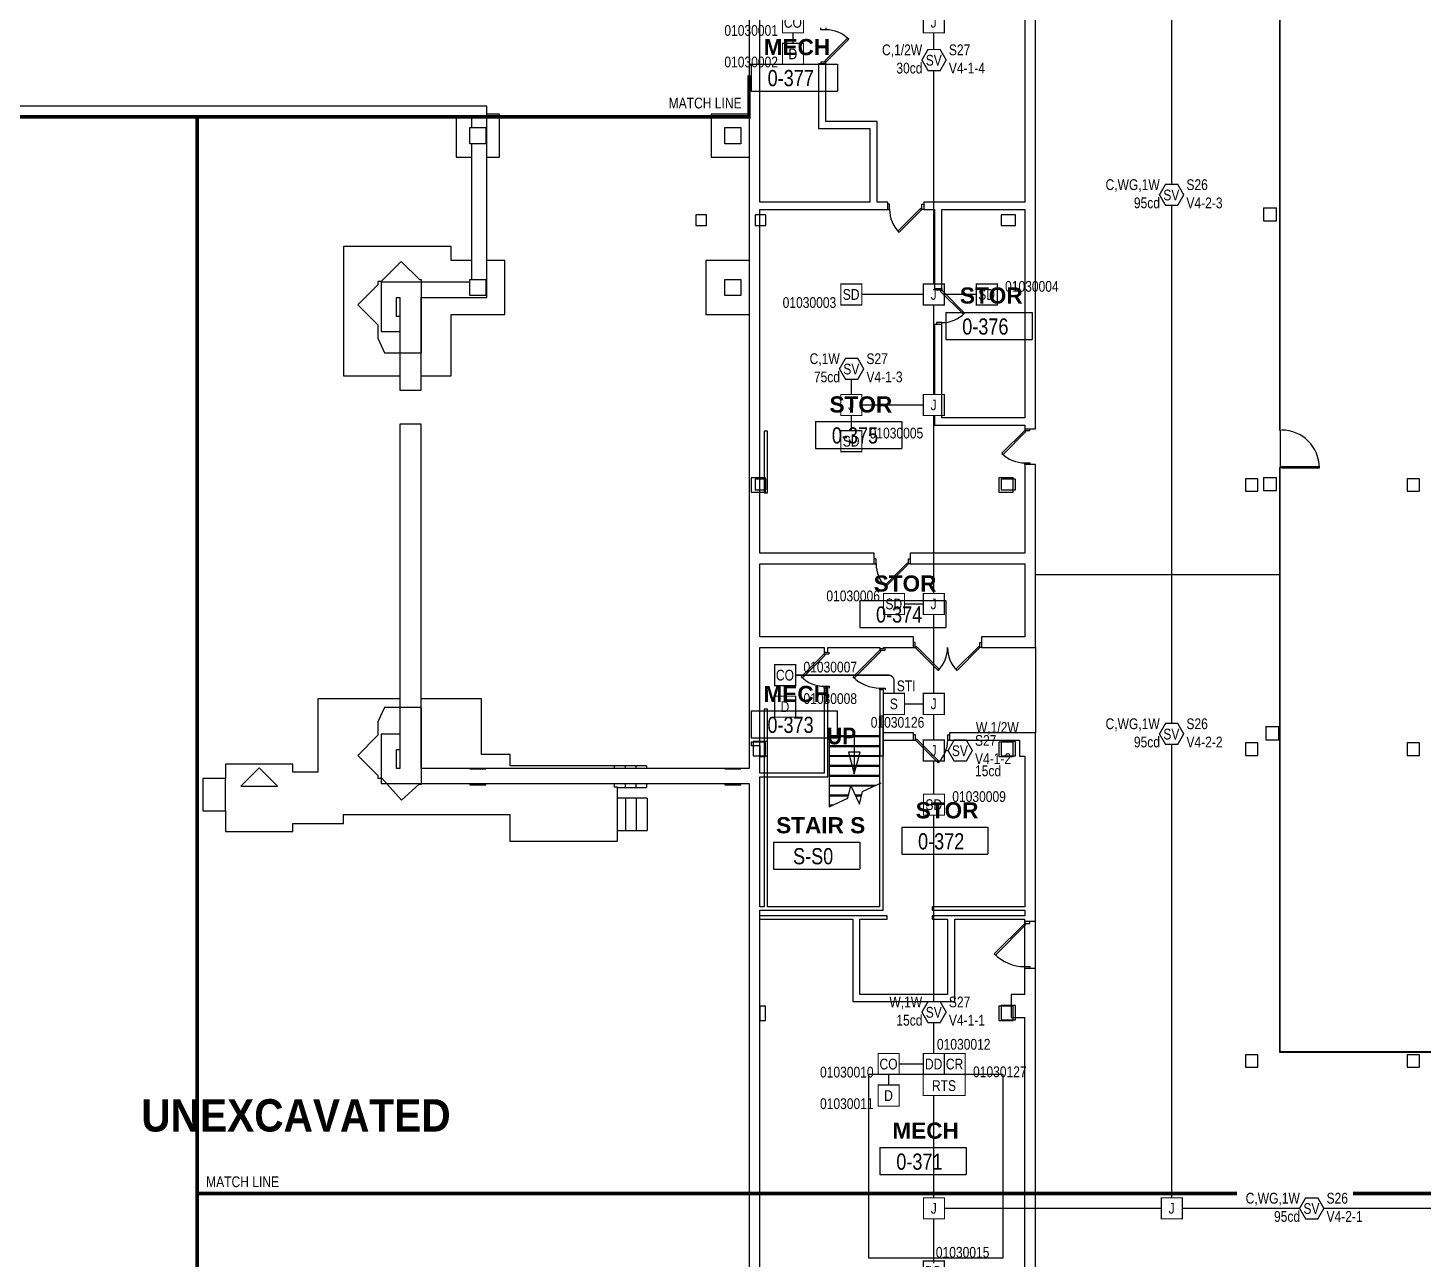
# Model space of a CAD drawing. Header units: inches. Extents: x 3516 to 15434, y -1454 to 5991.
# Drawn here: x 9389 to 10942, y 1411 to 2782 of the extents above; entities that cross this region are included whole.
import ezdxf
from ezdxf.enums import TextEntityAlignment as Align

# ---------------------------------------------------------------- set-up
doc = ezdxf.new("R2010")
doc.units = ezdxf.units.IN
doc.header["$LTSCALE"] = 0.25
doc.header["$MEASUREMENT"] = 0
for name, color, linetype in [('BACKGROUND', 8, 'Continuous'), ('CO DETECTOR', 1, 'Continuous'), ('CONDUIT', 6, 'Continuous'), ('DUCT DETECTOR', 1, 'Continuous'), ('HEAT DETECTOR', 1, 'Continuous'), ('JUNCTION BOX', 1, 'Continuous'), ('PULL STATION', 1, 'Continuous'), ('RELAY MODULES', 1, 'Continuous'), ('REMOTE TEST STATION', 1, 'Continuous'), ('SMOKE DETECTOR', 1, 'Continuous'), ('SPEAKER STROBE', 1, 'Continuous')]:
    doc.layers.add(name, color=color, linetype=linetype)
doc.styles.add('Arial', font='arial.ttf', dxfattribs={"width": 0.8})
doc.styles.add('Arial_B', font='arialbd.ttf', dxfattribs={"width": 0.9, "height": 11.25})
doc.styles.add('Arial_B_1', font='arialbd.ttf', dxfattribs={"height": 0.09375})
doc.styles.add('Arial_B_2', font='arialbd.ttf', dxfattribs={"width": 0.9, "height": 36})
doc.styles.add('ESSCOE_TEXT', font='arial.ttf', dxfattribs={"width": 0.8, "height": 12})

# ---------------------------------------------------------------- blocks, each defined once
blk = doc.blocks.new('SIGA-SD')
at = {"layer": 'DUCT DETECTOR', "const_width": 1.3}
blk.add_lwpolyline([(-11.5, -11.7), (-11.5, 11.7), (11.9, 11.7), (11.9, -11.7)], close=True, dxfattribs=at)
at = {"layer": 'DUCT DETECTOR', "style": 'Arial', "width": 0.8}
blk.add_text('DD', height=12, dxfattribs=at).set_placement((0, 0), align=Align.MIDDLE)
for tag, p in [('ADDRESS', (20.6, 9)), ('ZONE', (20.6, -8.6))]:
    blk.add_attdef(tag, text='', height=12, dxfattribs=at).set_placement(p, align=Align.MIDDLE_LEFT)
blk.add_attdef('SUBSCRIPT', text='', height=12, dxfattribs=at).set_placement((-16.6, -9), align=Align.MIDDLE_RIGHT)
blk = doc.blocks.new('SIGA-278')
at = {"layer": 'PULL STATION', "const_width": 1.3}
blk.add_lwpolyline([(-11.5, -11.7), (-11.5, 11.7), (11.9, 11.7), (11.9, -11.7)], close=True, dxfattribs=at)
at = {"layer": 'PULL STATION', "style": 'Arial', "width": 0.8}
blk.add_text('S', height=12, dxfattribs=at).set_placement((0, 0), align=Align.MIDDLE)
for tag, p in [('ADDRESS', (20.6, 9)), ('ZONE', (20.6, -8.6))]:
    blk.add_attdef(tag, text='', height=12, dxfattribs=at).set_placement(p, align=Align.MIDDLE_LEFT)
blk.add_attdef('SUBSCRIPT', text='', height=12, dxfattribs=at).set_placement((-16.6, -9), align=Align.MIDDLE_RIGHT)
blk = doc.blocks.new('SIGA-HRD')
at = {"layer": 'HEAT DETECTOR', "const_width": 1.3}
blk.add_lwpolyline([(-11.5, -11.7), (-11.5, 11.7), (11.9, 11.7), (11.9, -11.7)], close=True, dxfattribs=at)
at = {"layer": 'HEAT DETECTOR', "style": 'Arial', "width": 0.8}
blk.add_text('D', height=12, dxfattribs=at).set_placement((0, 0), align=Align.MIDDLE)
for tag, p in [('ADDRESS', (20.6, 9)), ('ZONE', (20.6, -8.6))]:
    blk.add_attdef(tag, text='', height=12, dxfattribs=at).set_placement(p, align=Align.MIDDLE_LEFT)
blk.add_attdef('SUBSCRIPT', text='', height=12, dxfattribs=at).set_placement((-16.6, -9), align=Align.MIDDLE_RIGHT)
blk = doc.blocks.new('SIGA-COD')
at = {"layer": 'CO DETECTOR', "const_width": 1.3}
blk.add_lwpolyline([(-11.5, -11.7), (-11.5, 11.7), (11.9, 11.7), (11.9, -11.7)], close=True, dxfattribs=at)
at = {"layer": 'CO DETECTOR', "style": 'Arial', "width": 0.8}
blk.add_text('CO', height=12, dxfattribs=at).set_placement((0, 0), align=Align.MIDDLE)
for tag, p in [('ADDRESS', (20.6, 9)), ('ZONE', (20.6, -8.6))]:
    blk.add_attdef(tag, text='', height=12, dxfattribs=at).set_placement(p, align=Align.MIDDLE_LEFT)
blk.add_attdef('SUBSCRIPT', text='', height=12, dxfattribs=at).set_placement((-16.6, -9), align=Align.MIDDLE_RIGHT)
blk = doc.blocks.new('SIGA-CR')
at = {"layer": 'RELAY MODULES', "const_width": 1.3}
blk.add_lwpolyline([(-11.5, -11.7), (-11.5, 11.7), (11.9, 11.7), (11.9, -11.7)], close=True, dxfattribs=at)
at = {"layer": 'RELAY MODULES', "style": 'Arial', "width": 0.8}
blk.add_text('CR', height=12, dxfattribs=at).set_placement((0, 0), align=Align.MIDDLE)
for tag, p in [('ADDRESS', (20.6, 9)), ('ZONE', (20.6, -8.6))]:
    blk.add_attdef(tag, text='', height=12, dxfattribs=at).set_placement(p, align=Align.MIDDLE_LEFT)
blk.add_attdef('SUBSCRIPT', text='', height=12, dxfattribs=at).set_placement((-16.6, -9), align=Align.MIDDLE_RIGHT)
blk = doc.blocks.new('SD-TRK')
at = {"layer": 'REMOTE TEST STATION', "const_width": 1.25}
blk.add_lwpolyline([(-23.2, 12.4), (23.6, 12.4), (23.6, -11), (-23.2, -11)], close=True, dxfattribs=at)
at = {"layer": 'REMOTE TEST STATION', "style": 'Arial', "width": 0.8}
blk.add_text('RTS', height=12, dxfattribs=at).set_placement((0, 0), align=Align.MIDDLE)
blk.add_attdef('DD_NUMBER', text='', height=12, dxfattribs=at).set_placement((29.5, 10.2), align=Align.MIDDLE_LEFT)
blk = doc.blocks.new('G4-S7VM')
at = {"layer": 'SPEAKER STROBE', "const_width": 1.46}
blk.add_lwpolyline([(13.8, 0.2), (7.1, 11.9), (-6.4, 11.9), (-13.2, 0.2), (-6.4, -11.5), (7.1, -11.5)], close=True, dxfattribs=at)
at = {"layer": 'SPEAKER STROBE', "style": 'Arial', "width": 0.8}
blk.add_text('SV', height=12, dxfattribs=at).set_placement((0, 0), align=Align.MIDDLE)
for tag, p in [('W', (-12.9, 11.5)), ('CANDELA', (-12.6, -8.8)), ('1/2W', (-12.6, -29.2))]:
    blk.add_attdef(tag, text='', height=12, dxfattribs=at).set_placement(p, align=Align.MIDDLE_RIGHT)
for tag, p in [('Speaker_Circuit', (16.8, 11.5)), ('Visual_Circuit', (16.8, -8.8))]:
    blk.add_attdef(tag, text='', height=12, dxfattribs=at).set_placement(p, align=Align.MIDDLE_LEFT)
blk = doc.blocks.new('GC-S7VM')
at = {"layer": 'SPEAKER STROBE', "const_width": 1.46}
blk.add_lwpolyline([(13.8, 0.2), (7.1, 11.9), (-6.4, 11.9), (-13.2, 0.2), (-6.4, -11.5), (7.1, -11.5)], close=True, dxfattribs=at)
at = {"layer": 'SPEAKER STROBE', "style": 'Arial', "width": 0.8}
blk.add_text('SV', height=12, dxfattribs=at).set_placement((0, 0), align=Align.MIDDLE)
for tag, p in [('C', (-12.9, 11.5)), ('CANDELA', (-12.6, -8.8)), ('1/2W', (-12.6, -29.2))]:
    blk.add_attdef(tag, text='', height=12, dxfattribs=at).set_placement(p, align=Align.MIDDLE_RIGHT)
for tag, p in [('Speaker_Circuit', (16.8, 11.5)), ('Visual_Circuit', (16.8, -8.8))]:
    blk.add_attdef(tag, text='', height=12, dxfattribs=at).set_placement(p, align=Align.MIDDLE_LEFT)
blk = doc.blocks.new('SIGA-PD')
at = {"layer": 'SMOKE DETECTOR', "const_width": 1.3}
blk.add_lwpolyline([(-11.5, -11.7), (-11.5, 11.7), (11.9, 11.7), (11.9, -11.7)], close=True, dxfattribs=at)
at = {"layer": 'SMOKE DETECTOR', "style": 'Arial', "width": 0.8}
blk.add_text('SD', height=12, dxfattribs=at).set_placement((0, 0), align=Align.MIDDLE)
for tag, p in [('ADDRESS', (20.6, 9)), ('ZONE', (20.6, -8.6))]:
    blk.add_attdef(tag, text='', height=12, dxfattribs=at).set_placement(p, align=Align.MIDDLE_LEFT)
blk.add_attdef('SUBSCRIPT', text='', height=12, dxfattribs=at).set_placement((-16.6, -9), align=Align.MIDDLE_RIGHT)
blk = doc.blocks.new('JUNCTION BOX')
at = {"const_width": 1.3}
blk.add_lwpolyline([(-11.5, -11.7), (-11.5, 11.7), (11.9, 11.7), (11.9, -11.7)], close=True, dxfattribs=at)
at = {"style": 'Arial', "width": 0.8}
blk.add_text('J', height=12, dxfattribs=at).set_placement((0, 0), align=Align.MIDDLE)
blk.add_attdef('SUBSCRIPT', text='', height=12, dxfattribs=at).set_placement((-16.6, -9), align=Align.MIDDLE_RIGHT)

msp = doc.modelspace()

# ---------------------------------------------------------------- linework, layer by layer
at = {"lineweight": 0, "const_width": 4}
for points in [[(9576.9, 2682.6), (10191.5, 2682.6), (10191.5, 2728.8)], [(9576.9, 2682.6), (8064.2, 2682.6)], [(9576.9, -898.7), (9576.9, 2682.6)], [(10735, 1484.3), (9576.9, 1484.3)], [(11356.5, 1484.3), (10864, 1484.3)]]:
    msp.add_lwpolyline(points, dxfattribs=at)
at = {"layer": 'BACKGROUND'}
for p, q in [((10498.5, 3172), (10498.5, 2587.6)), ((10510.5, 2335.6), (10510.5, 3184)), ((10782.2, 3150.6), (10782.2, 2334.1)), ((10782.7, 2334.1), (10782.7, 3150.1)), ((10191.5, 2872), (10191.5, 1957.6)), ((10203.5, 2587.6), (10203.5, 2872)), ((10271.3, 2779.6), (10271.3, 2781.6)), ((10277, 2781.6), (10277, 2779.6)), ((10277, 2779.6), (10271.3, 2779.6)), ((10275.8, 2744.9), (10301.3, 2770.3)), ((10302.5, 2769.1), (10277, 2743.6)), ((10301.3, 2770.3), (10302.5, 2769.1)), ((10194, 2741.4), (10290, 2741.4)), ((10194, 2741.4), (10194, 2711.4)), ((10269, 2741.6), (10269, 2669.6)), ((10277, 2741.6), (10269, 2741.6)), ((10271.3, 2743.6), (10271.3, 2741.6)), ((10277, 2743.6), (10271.3, 2743.6)), ((10277, 2743.6), (10275.8, 2744.9)), ((10277, 2741.6), (10277, 2743.6)), ((10277, 2677.6), (10277, 2741.6)), ((10290, 2741.4), (10290, 2711.4)), ((10194, 2711.4), (10290, 2711.4)), ((9899.6, 2694.6), (8297.1, 2694.6)), ((9899.6, 2481.6), (9899.6, 2694.6)), ((8285.1, 2682.6), (9882.6, 2682.6)), ((9865.5, 2682.6), (9865.5, 2637.7)), ((9882.6, 2682.6), (9882.6, 2670.7)), ((9913.5, 2685.7), (9899.6, 2685.7)), ((9913.5, 2637.7), (9913.5, 2685.7)), ((10191.5, 2685.7), (10149.5, 2685.7)), ((10149.5, 2685.7), (10149.5, 2637.7)), ((10334, 2677.6), (10277, 2677.6)), ((10334, 2587.6), (10334, 2677.6)), ((9880.5, 2670.7), (9898.5, 2670.7)), ((9880.5, 2652.7), (9880.5, 2670.7)), ((9898.5, 2670.7), (9898.5, 2652.7)), ((10164.5, 2670.7), (10182.5, 2670.7)), ((10164.5, 2652.7), (10164.5, 2670.7)), ((10182.5, 2670.7), (10182.5, 2652.7)), ((10269, 2669.6), (10326, 2669.6)), ((10326, 2669.6), (10326, 2587.6)), ((9898.5, 2652.7), (9880.5, 2652.7)), ((9882.6, 2652.7), (9882.6, 2501.7)), ((10182.5, 2652.7), (10164.5, 2652.7)), ((9865.5, 2637.7), (9882.6, 2637.7)), ((9899.6, 2637.7), (9913.5, 2637.7)), ((10149.5, 2637.7), (10191.5, 2637.7)), ((10326, 2587.6), (10203.5, 2587.6)), ((10203.5, 2197.1), (10203.5, 2579.6)), ((10203.5, 2579.6), (10346, 2579.6)), ((10346, 2587.6), (10334, 2587.6)), ((10346, 2579.6), (10346, 2587.6)), ((10348, 2585.4), (10346, 2585.4)), ((10346, 2579.6), (10348, 2579.6)), ((10348, 2579.6), (10348, 2585.4)), ((10382.8, 2580.9), (10357.3, 2555.4)), ((10358.6, 2554.2), (10384, 2579.6)), ((10384, 2579.6), (10382.8, 2580.9)), ((10384, 2585.4), (10386, 2585.4)), ((10384, 2579.6), (10384, 2585.4)), ((10386, 2579.6), (10384, 2579.6)), ((10498.5, 2587.6), (10386, 2587.6)), ((10386, 2587.6), (10386, 2579.6)), ((10386, 2579.6), (10398, 2579.6)), ((10398, 2579.6), (10398, 2491.6)), ((10406, 2579.6), (10498.5, 2579.6)), ((10406, 2491.6), (10406, 2579.6)), ((10498.5, 2579.6), (10498.5, 2347.6)), ((10764.3, 2581.4), (10778.8, 2581.4)), ((10764.3, 2581.4), (10764.3, 2566.9)), ((10778.8, 2566.9), (10778.8, 2581.4)), ((10144.2, 2573.6), (10132.2, 2573.6)), ((10132.2, 2573.6), (10132.2, 2561.6)), ((10144.2, 2561.6), (10144.2, 2573.6)), ((10198.2, 2573.6), (10198.2, 2561.6)), ((10210.2, 2573.6), (10198.2, 2573.6)), ((10210.2, 2561.6), (10210.2, 2573.6)), ((10488.2, 2573.6), (10472.2, 2573.6)), ((10472.2, 2573.6), (10472.2, 2561.6)), ((10488.2, 2561.6), (10488.2, 2573.6)), ((10764.3, 2566.9), (10778.8, 2566.9)), ((10132.2, 2561.6), (10144.2, 2561.6)), ((10198.2, 2561.6), (10210.2, 2561.6)), ((10357.3, 2555.4), (10358.6, 2554.2)), ((10472.2, 2561.6), (10488.2, 2561.6)), ((9740, 2538.4), (9740, 2394.4)), ((9860, 2538.4), (9740, 2538.4)), ((9860, 2522.7), (9860, 2538.4)), ((9804.3, 2521.7), (9782, 2499.3)), ((9824.8, 2501.2), (9804.3, 2521.7)), ((9882.6, 2522.7), (9860, 2522.7)), ((9919.5, 2522.7), (9899.6, 2522.7)), ((9919.5, 2462.7), (9919.5, 2522.7)), ((10191.5, 2522.7), (10143.5, 2522.7)), ((10143.5, 2522.7), (10143.5, 2462.7)), ((9826.8, 2501.2), (9824.8, 2501.2)), ((9826.8, 2484.2), (9826.8, 2501.2)), ((9880.5, 2501.7), (9898.5, 2501.7)), ((9880.5, 2483.7), (9880.5, 2501.7)), ((9898.5, 2501.7), (9898.5, 2483.7)), ((10164.5, 2501.7), (10182.5, 2501.7)), ((10164.5, 2483.7), (10164.5, 2501.7)), ((10182.5, 2501.7), (10182.5, 2483.7)), ((9778.3, 2495.7), (9756, 2473.3)), ((9782, 2499.3), (9778.3, 2499.3)), ((9778.3, 2499.3), (9778.3, 2495.7)), ((9880.5, 2498.6), (9781.9, 2498.6)), ((9781.9, 2498.6), (9781.9, 2443.6)), ((10398, 2491.6), (10406, 2491.6)), ((10400.3, 2489.6), (10400.3, 2491.6)), ((10406, 2489.6), (10400.3, 2489.6)), ((10406, 2489.6), (10404.8, 2488.4)), ((10404.8, 2488.4), (10430.3, 2462.9)), ((10406, 2491.6), (10406, 2489.6)), ((10431.5, 2464.2), (10406, 2489.6)), ((9756, 2473.3), (9778.3, 2451)), ((9798.9, 2481.6), (9802.6, 2481.6)), ((9798.9, 2460.6), (9798.9, 2481.6)), ((9802.6, 2481.6), (9802.6, 2378.6)), ((9826.6, 2378.6), (9826.6, 2481.6)), ((9826.6, 2481.6), (9899.6, 2481.6)), ((9826.8, 2420.2), (9826.8, 2484.2)), ((9898.5, 2483.7), (9880.5, 2483.7)), ((10182.5, 2483.7), (10164.5, 2483.7)), ((9802.6, 2460.6), (9798.9, 2460.6)), ((9860, 2394.4), (9860, 2462.7)), ((9860, 2462.7), (9919.5, 2462.7)), ((10143.5, 2462.7), (10191.5, 2462.7)), ((10410.7, 2464.9), (10506.7, 2464.9)), ((10410.7, 2464.9), (10410.7, 2434.9)), ((10430.3, 2462.9), (10431.5, 2464.2)), ((10506.7, 2464.9), (10506.7, 2434.9)), ((9778.3, 2451), (9778.3, 2436.2)), ((9781.9, 2443.6), (9802.6, 2443.6)), ((10398, 2451.6), (10398, 2373.7)), ((10406, 2451.6), (10398, 2451.6)), ((10400.3, 2453.6), (10400.3, 2451.6)), ((10406, 2453.6), (10400.3, 2453.6)), ((10406, 2451.6), (10406, 2453.6)), ((10406, 2347.6), (10406, 2451.6)), ((9778.3, 2436.2), (9785.8, 2420.2)), ((10410.7, 2434.9), (10506.7, 2434.9)), ((9785.8, 2420.2), (9826.8, 2420.2)), ((9740, 2394.4), (9802.6, 2394.4)), ((9826.6, 2394.4), (9860, 2394.4)), ((9802.6, 2378.6), (9826.6, 2378.6)), ((10398, 2350.3), (10398, 2339.6)), ((10498.5, 2347.6), (10406, 2347.6)), ((9826.6, 2340.6), (9802.6, 2340.6)), ((9802.6, 2340.6), (9802.6, 1957.6)), ((9826.6, 1957.6), (9826.6, 2340.6)), ((10212.2, 2332.8), (10208.2, 2332.8)), ((10208.2, 2332.8), (10208.2, 2264.1)), ((10212.2, 2264.1), (10212.2, 2332.8)), ((10265.5, 2343.7), (10361.5, 2343.7)), ((10265.5, 2343.7), (10265.5, 2313.7)), ((10361.5, 2343.7), (10361.5, 2313.7)), ((10398, 2339.6), (10498.5, 2339.6)), ((10473.1, 2308.2), (10498.5, 2333.6)), ((10499.8, 2332.4), (10474.3, 2306.9)), ((10498.5, 2339.6), (10498.5, 2335.6)), ((10498.5, 2335.6), (10498.5, 2333.6)), ((10498.5, 2335.6), (10510.5, 2335.6)), ((10498.5, 2333.6), (10504.3, 2333.6)), ((10498.5, 2333.6), (10499.8, 2332.4)), ((10504.3, 2333.6), (10504.3, 2335.6)), ((10782.2, 2334.1), (10782.7, 2334.1)), ((10782.7, 2334.1), (10782.7, 2292.1)), ((10265.5, 2313.7), (10361.5, 2313.7)), ((10474.3, 2306.9), (10473.1, 2308.2)), ((10498.5, 2297.6), (10504.3, 2297.6)), ((10498.5, 2295.6), (10498.5, 2297.6)), ((10510.5, 2295.6), (10498.5, 2295.6)), ((10498.5, 2295.6), (10498.5, 2197.1)), ((10504.3, 2297.6), (10504.3, 2295.6)), ((10510.5, 2092), (10510.5, 2295.6)), ((10782.7, 2292.1), (10782.2, 2292.1)), ((10782.2, 2292.1), (10782.2, 1641.7)), ((10782.7, 1642.2), (10782.7, 2292.1)), ((10784.5, 2293.1), (10784.5, 2292.1)), ((10826.5, 2293.1), (10784.5, 2293.1)), ((10784.5, 2292.1), (10826.5, 2292.1)), ((10826.5, 2292.1), (10826.5, 2293.1)), ((10209.7, 2280.9), (10193.7, 2280.9)), ((10193.7, 2280.9), (10193.7, 2264.9)), ((10198.2, 2279.6), (10198.2, 2267.6)), ((10210.2, 2279.6), (10198.2, 2279.6)), ((10209.7, 2264.9), (10209.7, 2280.9)), ((10210.2, 2267.6), (10210.2, 2279.6)), ((10485.7, 2280.9), (10469.7, 2280.9)), ((10469.7, 2280.9), (10469.7, 2264.9)), ((10488.2, 2279.6), (10472.2, 2279.6)), ((10472.2, 2279.6), (10472.2, 2267.6)), ((10485.7, 2264.9), (10485.7, 2280.9)), ((10488.2, 2267.6), (10488.2, 2279.6)), ((10758.2, 2279.9), (10744.2, 2279.9)), ((10744.2, 2279.9), (10744.2, 2265.9)), ((10758.2, 2265.9), (10758.2, 2279.9)), ((10764.3, 2281.4), (10778.8, 2281.4)), ((10764.3, 2281.4), (10764.3, 2266.9)), ((10778.8, 2266.9), (10778.8, 2281.4)), ((10938.2, 2279.9), (10924.2, 2279.9)), ((10924.2, 2279.9), (10924.2, 2265.9)), ((10938.2, 2265.9), (10938.2, 2279.9)), ((10193.7, 2264.9), (10209.7, 2264.9)), ((10198.2, 2267.6), (10210.2, 2267.6)), ((10208.2, 2264.1), (10212.2, 2264.1)), ((10469.7, 2264.9), (10485.7, 2264.9)), ((10472.2, 2267.6), (10488.2, 2267.6)), ((10744.2, 2265.9), (10758.2, 2265.9)), ((10764.3, 2266.9), (10778.8, 2266.9)), ((10924.2, 2265.9), (10938.2, 2265.9)), ((10331, 2197.1), (10203.5, 2197.1)), ((10331, 2185.1), (10331, 2197.1)), ((10333, 2190.9), (10331, 2190.9)), ((10333, 2185.1), (10333, 2190.9)), ((10369, 2190.9), (10371, 2190.9)), ((10369, 2185.1), (10369, 2190.9)), ((10498.5, 2197.1), (10371, 2197.1)), ((10371, 2197.1), (10371, 2185.1)), ((10203.5, 2104), (10203.5, 2185.1)), ((10203.5, 2185.1), (10331, 2185.1)), ((10331, 2185.1), (10333, 2185.1)), ((10367.8, 2186.3), (10342.3, 2160.9)), ((10343.6, 2159.7), (10369, 2185.1)), ((10369, 2185.1), (10367.8, 2186.3)), ((10371, 2185.1), (10369, 2185.1)), ((10371, 2185.1), (10498.5, 2185.1)), ((10498.5, 2185.1), (10498.5, 2104)), ((10342.3, 2160.9), (10343.6, 2159.7)), ((10782.2, 2173.1), (10510.5, 2173.1)), ((10314.7, 2144.4), (10410.7, 2144.4)), ((10314.7, 2144.4), (10314.7, 2114.4)), ((10410.7, 2144.4), (10410.7, 2114.4)), ((10314.7, 2114.4), (10410.7, 2114.4)), ((10374.5, 2104), (10203.5, 2104)), ((10374.5, 2092), (10374.5, 2104)), ((10376.5, 2097.7), (10374.5, 2097.7)), ((10376.5, 2092), (10376.5, 2097.7)), ((10448.5, 2097.7), (10450.5, 2097.7)), ((10448.5, 2092), (10448.5, 2097.7)), ((10498.5, 2104), (10450.5, 2104)), ((10450.5, 2104), (10450.5, 2092)), ((10203.5, 1952.1), (10203.5, 2092)), ((10203.5, 2092), (10275.2, 2092)), ((10249.7, 2059.5), (10275.2, 2085)), ((10276.4, 2083.7), (10250.9, 2058.3)), ((10275.2, 2092), (10275.2, 2087)), ((10275.2, 2087), (10279.2, 2087)), ((10275.2, 2087), (10275.2, 2085)), ((10275.2, 2085), (10280.9, 2085)), ((10275.2, 2085), (10276.4, 2083.7)), ((10279.2, 2092), (10337.2, 2092)), ((10279.2, 2087), (10279.2, 2092)), ((10280.9, 2085), (10280.9, 2087)), ((10307.5, 2059.3), (10337.2, 2089)), ((10338.4, 2087.7), (10308.7, 2058)), ((10337.2, 2092), (10337.2, 2091)), ((10337.2, 2091), (10341.2, 2091)), ((10337.2, 2091), (10337.2, 2089)), ((10337.2, 2089), (10342.9, 2089)), ((10337.2, 2089), (10338.4, 2087.7)), ((10341.2, 2092), (10374.5, 2092)), ((10341.2, 2091), (10341.2, 2092)), ((10342.9, 2089), (10342.9, 2091)), ((10374.5, 2092), (10376.5, 2092)), ((10376.5, 2092), (10377.8, 2093.2)), ((10402, 2066.5), (10376.5, 2092)), ((10377.8, 2093.2), (10403.2, 2067.8)), ((10447.3, 2093.2), (10421.8, 2067.8)), ((10423.1, 2066.5), (10448.5, 2092)), ((10448.5, 2092), (10447.3, 2093.2)), ((10450.5, 2092), (10448.5, 2092)), ((10450.5, 2092), (10510.5, 2092)), ((10510.5, 2092), (10510.5, 1997.1)), ((10403.2, 2067.8), (10402, 2066.5)), ((10421.8, 2067.8), (10423.1, 2066.5)), ((10250.9, 2058.3), (10249.7, 2059.5)), ((10308.7, 2058), (10307.5, 2059.3)), ((10275.2, 2049), (10280.9, 2049)), ((10275.2, 2047), (10275.2, 2049)), ((10275.2, 2047), (10275.2, 1952.1)), ((10279.2, 2047), (10275.2, 2047)), ((10279.2, 1948.1), (10279.2, 2047)), ((10280.9, 2049), (10280.9, 2047)), ((10337.2, 2047), (10342.9, 2047)), ((10337.2, 2045), (10337.2, 2047)), ((10337.2, 2045), (10337.2, 1971.6)), ((10341.2, 2045), (10337.2, 2045)), ((10341.2, 1971.6), (10341.2, 2045)), ((10342.9, 2047), (10342.9, 2045)), ((9711.5, 2034.9), (9711.5, 1953.2)), ((9802.6, 2034.9), (9711.5, 2034.9)), ((9785.8, 2025.2), (9778.3, 2009.2)), ((9826.8, 2025.2), (9785.8, 2025.2)), ((9893.5, 2034.9), (9826.6, 2034.9)), ((9826.8, 1956.9), (9826.8, 2025.2)), ((9893.5, 1972.9), (9893.5, 2034.9)), ((10193.8, 2021.5), (10289.8, 2021.5)), ((10193.8, 2021.5), (10193.8, 1991.5)), ((10212.2, 2023.6), (10208.2, 2023.6)), ((10208.2, 2023.6), (10208.2, 1803.6)), ((10212.2, 1803.6), (10212.2, 2023.6)), ((10289.8, 2021.5), (10289.8, 1991.5)), ((9778.3, 2009.2), (9778.3, 1994.4)), ((10340.7, 2015.6), (10336.7, 2015.6)), ((10336.7, 2015.6), (10336.7, 1803.6)), ((10340.7, 1799.6), (10340.7, 2015.6)), ((10767, 2004), (10781.5, 2004)), ((10767, 2004), (10767, 1989.5)), ((10781.5, 1989.5), (10781.5, 2004)), ((9778.3, 1994.4), (9756, 1972)), ((9781.9, 1995.6), (9781.9, 1940.6)), ((9802.6, 1995.6), (9781.9, 1995.6)), ((10193.8, 1991.5), (10289.8, 1991.5)), ((10336.7, 1993.6), (10280.7, 1993.6)), ((10280.7, 1993.6), (10280.7, 1982.6)), ((10336.7, 1992.6), (10280.7, 1992.6)), ((10308.7, 1993.6), (10308.7, 1982.6)), ((10374.7, 1997.1), (10341.2, 1997.1)), ((10341.2, 1989.1), (10374.7, 1989.1)), ((10374.7, 1989.1), (10374.7, 1997.1)), ((10376.7, 1994.9), (10374.7, 1994.9)), ((10374.7, 1989.1), (10376.7, 1989.1)), ((10376.7, 1989.1), (10376.7, 1994.9)), ((10376.7, 1989.1), (10377.9, 1990.3)), ((10402.2, 1963.7), (10376.7, 1989.1)), ((10377.9, 1990.3), (10403.4, 1964.9)), ((10412.7, 1994.9), (10414.7, 1994.9)), ((10412.7, 1989.1), (10412.7, 1994.9)), ((10414.7, 1989.1), (10412.7, 1989.1)), ((10510.5, 1997.1), (10414.7, 1997.1)), ((10414.7, 1997.1), (10414.7, 1989.1)), ((10414.7, 1989.1), (10492.5, 1989.1)), ((10492.5, 1989.1), (10492.5, 1971.1)), ((10510.5, 1322.9), (10510.5, 1997.1)), ((10767, 1989.5), (10781.5, 1989.5)), ((9798.9, 1957.6), (9798.9, 1978.6)), ((9798.9, 1978.6), (9802.6, 1978.6)), ((10209.7, 1986.9), (10193.7, 1986.9)), ((10193.7, 1986.9), (10193.7, 1982.9)), ((10193.7, 1982.9), (10203.5, 1982.9)), ((10196.2, 1987.6), (10196.2, 1971.6)), ((10212.2, 1987.6), (10196.2, 1987.6)), ((10203.5, 1982.9), (10203.5, 1970.9)), ((10209.7, 1970.9), (10209.7, 1986.9)), ((10212.2, 1971.6), (10212.2, 1987.6)), ((10280.7, 1982.6), (10280.7, 1971.6)), ((10336.7, 1982.6), (10280.7, 1982.6)), ((10336.7, 1981.6), (10280.7, 1981.6)), ((10315.1, 1975.6), (10302.2, 1975.6)), ((10302.2, 1975.6), (10308.7, 1951.6)), ((10308.7, 1982.6), (10308.7, 1971.6)), ((10308.7, 1951.6), (10315.1, 1975.6)), ((10485.7, 1986.9), (10469.7, 1986.9)), ((10469.7, 1986.9), (10469.7, 1970.9)), ((10488.2, 1987.6), (10472.2, 1987.6)), ((10472.2, 1987.6), (10472.2, 1971.6)), ((10485.7, 1970.9), (10485.7, 1986.9)), ((10488.2, 1971.6), (10488.2, 1987.6)), ((10758.2, 1985.9), (10744.2, 1985.9)), ((10744.2, 1985.9), (10744.2, 1971.9)), ((10758.2, 1971.9), (10758.2, 1985.9)), ((10782.7, 1987.4), (10782.2, 1987.4)), ((10782.2, 1985.4), (10782.7, 1985.4)), ((10938.2, 1985.9), (10924.2, 1985.9)), ((10924.2, 1985.9), (10924.2, 1971.9)), ((10938.2, 1971.9), (10938.2, 1985.9)), ((9683.5, 1962.2), (9608.5, 1962.2)), ((9608.5, 1962.2), (9608.5, 1946.4)), ((9646, 1958.3), (9625.6, 1937.9)), ((9666.3, 1937.9), (9646, 1958.3)), ((9683.5, 1953.2), (9683.5, 1962.2)), ((9756, 1972), (9778.3, 1949.7)), ((9802.6, 1957.6), (9798.9, 1957.6)), ((10191.5, 1957.6), (9826.6, 1957.6)), ((9880.5, 1957.4), (9880.5, 1956.9)), ((9898.5, 1957.4), (9880.5, 1957.4)), ((9925.5, 1972.9), (9893.5, 1972.9)), ((9898.5, 1956.9), (9898.5, 1957.4)), ((9925.5, 1960.4), (9925.5, 1972.9)), ((10041.5, 1960.4), (9925.5, 1960.4)), ((10053.5, 1960.4), (10041.5, 1960.4)), ((10041.5, 1960.4), (10041.5, 1957.6)), ((10065.5, 1960.4), (10053.5, 1960.4)), ((10053.5, 1960.4), (10053.5, 1957.6)), ((10065.5, 1960.4), (10065.5, 1957.6)), ((10077.5, 1960.4), (10065.5, 1960.4)), ((10077.5, 1960.4), (10077.5, 1957.6)), ((10164.5, 1957.4), (10164.5, 1956.9)), ((10182.5, 1957.4), (10164.5, 1957.4)), ((10182.5, 1956.9), (10182.5, 1957.4)), ((10196.2, 1971.6), (10212.2, 1971.6)), ((10203.5, 1970.9), (10209.7, 1970.9)), ((10280.7, 1971.6), (10280.7, 1960.6)), ((10336.7, 1971.6), (10280.7, 1971.6)), ((10336.7, 1970.6), (10280.7, 1970.6)), ((10280.7, 1960.6), (10280.7, 1949.6)), ((10336.7, 1960.6), (10280.7, 1960.6)), ((10336.7, 1959.6), (10280.7, 1959.6)), ((10308.7, 1971.6), (10308.7, 1960.6)), ((10308.7, 1960.6), (10308.7, 1951.6)), ((10337.2, 1971.6), (10341.2, 1971.6)), ((10403.4, 1964.9), (10402.2, 1963.7)), ((10469.7, 1970.9), (10485.7, 1970.9)), ((10472.2, 1971.6), (10488.2, 1971.6)), ((10492.5, 1971.1), (10498.5, 1971.1)), ((10498.5, 1971.1), (10498.5, 1803.6)), ((10744.2, 1971.9), (10758.2, 1971.9)), ((10924.2, 1971.9), (10938.2, 1971.9)), ((9583.2, 1946.4), (9583.2, 1910.4)), ((9608.5, 1946.4), (9583.2, 1946.4)), ((9608.5, 1910.4), (9608.5, 1946.4)), ((9711.5, 1953.2), (9683.5, 1953.2)), ((9778.3, 1949.7), (9778.3, 1946.8)), ((9778.3, 1946.8), (9782.7, 1946.8)), ((9782.7, 1946.8), (9804.4, 1922.2)), ((9826.8, 1939.9), (9826.8, 1956.9)), ((9880.5, 1956.9), (9898.5, 1956.9)), ((10164.5, 1956.9), (10182.5, 1956.9)), ((10275.2, 1952.1), (10203.5, 1952.1)), ((10203.5, 1803.6), (10203.5, 1948.1)), ((10203.5, 1948.1), (10279.2, 1948.1)), ((10280.7, 1949.6), (10280.7, 1938.6)), ((10336.7, 1949.6), (10280.7, 1949.6)), ((10336.7, 1948.6), (10280.7, 1948.6)), ((9625.6, 1937.9), (9666.3, 1937.9)), ((9781.9, 1940.6), (10191.5, 1940.6)), ((9804.4, 1922.2), (9824.4, 1939.9)), ((9824.4, 1939.9), (9826.8, 1939.9)), ((9898.5, 1939.9), (9880.5, 1939.9)), ((9880.5, 1939.9), (9880.5, 1939.4)), ((9880.5, 1939.4), (9898.5, 1939.4)), ((9898.5, 1939.4), (9898.5, 1939.9)), ((10041.5, 1940.6), (10041.5, 1936.5)), ((10045, 1936.5), (10041.5, 1936.5)), ((10045, 1876.5), (10045, 1936.5)), ((10045, 1936.4), (10053.5, 1936.4)), ((10053.5, 1940.6), (10053.5, 1936.4)), ((10053.5, 1936.4), (10065.5, 1936.4)), ((10065.5, 1940.6), (10065.5, 1936.4)), ((10065.5, 1936.4), (10077.5, 1936.4)), ((10077.5, 1940.6), (10077.5, 1936.4)), ((10182.5, 1939.9), (10164.5, 1939.9)), ((10164.5, 1939.9), (10164.5, 1939.4)), ((10164.5, 1939.4), (10182.5, 1939.4)), ((10182.5, 1939.4), (10182.5, 1939.9)), ((10191.5, 1940.6), (10191.5, 1384.9)), ((10280.7, 1938.6), (10280.7, 1927.6)), ((10332.3, 1938.6), (10280.7, 1938.6)), ((10304.8, 1937.6), (10280.7, 1937.6)), ((10280.7, 1927.6), (10280.7, 1916.6)), ((10302.3, 1927.6), (10280.7, 1927.6)), ((10302.1, 1926.6), (10280.7, 1926.6)), ((10301.5, 1924.3), (10304.9, 1938.3)), ((10304.9, 1938.3), (10314.4, 1917.9)), ((10330.1, 1937.6), (10305.2, 1937.6)), ((10316.8, 1927.6), (10309.9, 1927.6)), ((10316.5, 1926.6), (10310.3, 1926.6)), ((10314.4, 1917.9), (10317.8, 1931.9)), ((10317.8, 1931.9), (10338.7, 1941.6)), ((10053.9, 1924.4), (10045, 1924.4)), ((10053.9, 1924.4), (10053.9, 1888.4)), ((10065.9, 1924.4), (10053.9, 1924.4)), ((10065.9, 1924.4), (10065.9, 1888.4)), ((10077.9, 1924.4), (10065.9, 1924.4)), ((10077.9, 1924.4), (10077.9, 1888.4)), ((10280.7, 1914.6), (10301.5, 1924.3)), ((10280.7, 1916.6), (10280.7, 1914.6)), ((10285.1, 1916.6), (10280.7, 1916.6)), ((10282.9, 1915.6), (10280.7, 1915.6)), ((9583.2, 1910.4), (9608.5, 1910.4)), ((9608.5, 1910.4), (9608.5, 1887.2)), ((9683.5, 1896.2), (9740, 1896.2)), ((9683.5, 1887.2), (9683.5, 1896.2)), ((9740, 1906.4), (9925, 1906.4)), ((9740, 1896.2), (9740, 1906.4)), ((9925, 1906.4), (9925, 1876.5)), ((9608.5, 1887.2), (9683.5, 1887.2)), ((10045, 1888.4), (10053.9, 1888.4)), ((10053.9, 1888.4), (10065.9, 1888.4)), ((10065.9, 1888.4), (10077.9, 1888.4)), ((10361.5, 1892), (10457.5, 1892)), ((10361.5, 1892), (10361.5, 1862)), ((10457.5, 1892), (10457.5, 1862)), ((9925, 1876.5), (10045, 1876.5)), ((10218.7, 1875.4), (10314.7, 1875.4)), ((10218.7, 1875.4), (10218.7, 1845.4)), ((10314.7, 1875.4), (10314.7, 1845.4)), ((10361.5, 1862), (10457.5, 1862)), ((10218.7, 1845.4), (10314.7, 1845.4)), ((10208.2, 1803.6), (10203.5, 1803.6)), ((10336.7, 1803.6), (10212.2, 1803.6)), ((10498.5, 1803.6), (10395.5, 1803.6)), ((10395.5, 1803.6), (10395.5, 1799.6)), ((10345.2, 1793.6), (10203.2, 1793.6)), ((10203.2, 1793.6), (10203.2, 1789.6)), ((10203.2, 1789.6), (10307, 1789.6)), ((10203.5, 1799.6), (10340.7, 1799.6)), ((10203.5, 1376.9), (10203.5, 1799.6)), ((10307, 1789.6), (10307, 1698)), ((10315, 1706), (10315, 1789.6)), ((10315, 1789.6), (10345.2, 1789.6)), ((10345.2, 1789.6), (10345.2, 1793.6)), ((10395.5, 1799.6), (10498.5, 1799.6)), ((10498.5, 1793.6), (10395.5, 1793.6)), ((10395.5, 1793.6), (10395.5, 1789.6)), ((10395.5, 1789.6), (10412.5, 1789.6)), ((10412.5, 1789.6), (10412.5, 1706)), ((10420.5, 1698), (10420.5, 1789.6)), ((10420.5, 1789.6), (10498.5, 1789.6)), ((10498.5, 1799.6), (10498.5, 1793.6)), ((10498.5, 1706), (10498.5, 1789.6)), ((10510.5, 1787), (10498.5, 1787)), ((10498.5, 1787), (10498.5, 1785)), ((10504.3, 1785), (10504.3, 1787)), ((10464.6, 1751), (10498.5, 1785)), ((10499.8, 1783.7), (10465.8, 1749.8)), ((10498.5, 1785), (10504.3, 1785)), ((10498.5, 1785), (10499.8, 1783.7)), ((10465.8, 1749.8), (10464.6, 1751)), ((10498.5, 1737), (10504.3, 1737)), ((10498.5, 1735), (10498.5, 1737)), ((10510.5, 1735), (10498.5, 1735)), ((10504.3, 1737), (10504.3, 1735)), ((10307, 1698), (10420.5, 1698)), ((10412.5, 1706), (10315, 1706)), ((10488.2, 1693.6), (10472.2, 1693.6)), ((10472.2, 1693.6), (10472.2, 1677.6)), ((10498.5, 1706), (10483.5, 1706)), ((10483.5, 1706), (10483.5, 1698)), ((10483.5, 1698), (10483.5, 1680.4)), ((10488.2, 1677.6), (10488.2, 1693.6)), ((10203.5, 1692.9), (10203.5, 1676.9)), ((10209.7, 1692.9), (10203.5, 1692.9)), ((10209.7, 1676.9), (10209.7, 1692.9)), ((10485.7, 1692.9), (10469.7, 1692.9)), ((10469.7, 1692.9), (10469.7, 1676.9)), ((10483.5, 1680.4), (10498.5, 1680.4)), ((10485.7, 1676.9), (10485.7, 1692.9)), ((10498.5, 1343), (10498.5, 1680.4)), ((10203.5, 1676.9), (10209.7, 1676.9)), ((10469.7, 1676.9), (10485.7, 1676.9)), ((10472.2, 1677.6), (10488.2, 1677.6)), ((10758.2, 1638.9), (10744.2, 1638.9)), ((10744.2, 1638.9), (10744.2, 1624.9)), ((10758.2, 1624.9), (10758.2, 1638.9)), ((10782.2, 1641.7), (11307.7, 1641.7)), ((11308.8, 1642.2), (10782.7, 1642.2)), ((10938.2, 1638.9), (10924.2, 1638.9)), ((10924.2, 1638.9), (10924.2, 1624.9)), ((10938.2, 1624.9), (10938.2, 1638.9)), ((10474.5, 1617), (10324.5, 1617)), ((10324.5, 1617), (10324.5, 1413)), ((10474.5, 1413), (10474.5, 1617)), ((10744.2, 1624.9), (10758.2, 1624.9)), ((10924.2, 1624.9), (10938.2, 1624.9)), ((10337.3, 1535.5), (10433.3, 1535.5)), ((10337.3, 1535.5), (10337.3, 1505.5)), ((10433.3, 1535.5), (10433.3, 1505.5)), ((10337.3, 1505.5), (10433.3, 1505.5)), ((10324.5, 1413), (10474.5, 1413))]:
    msp.add_line(p, q, dxfattribs=at)
for centre, radius, start, end in [((10277, 2743.6), 36, 45, 90), ((10384, 2579.6), 36, 180, 225), ((10406, 2489.6), 36, 270, 315), ((10784.5, 2292.1), 42, 0, 90), ((10498.5, 2333.6), 36, 225, 270), ((10369, 2185.1), 36, 180, 225), ((10376.5, 2092), 36, 315, 0), ((10448.5, 2092), 36, 180, 225), ((10275.2, 2085), 36, 225, 270), ((10337.2, 2089), 42, 225, 270), ((10376.7, 1989.1), 36, 315, 0), ((10498.5, 1785), 48, 225, 270)]:
    msp.add_arc(centre, radius, start, end, dxfattribs=at)
at = {"layer": 'CONDUIT', "lineweight": 0, "const_width": 1.5}
for points in [[(10662, 2607.6), (10662, 3183.4)], [(10240.5, 2776.1), (10240.5, 2764.4)], [(10397.2, 2757.6), (10397.2, 2776.1)], [(10397.2, 2496.7), (10397.2, 2734.2)], [(10662, 2007.6), (10662, 2584.3)], [(10317, 2485.1), (10385.5, 2485.1)], [(10408.8, 2485.1), (10444.5, 2485)], [(10397.2, 2373.7), (10397.2, 2473.4)], [(10305.4, 2373.7), (10305.4, 2390.6)], [(10317, 2362), (10385.5, 2362)], [(10305.4, 2333.4), (10305.4, 2350.3)], [(10397.2, 2152.2), (10397.2, 2350.3)], [(10364.5, 2140.5), (10385.5, 2140.5)], [(10397.2, 2041), (10397.2, 2128.9)], [(10231.7, 2037.9), (10231.7, 2049.6)], [(10364.5, 2029.3), (10385.5, 2029.3)], [(10397.2, 1989.1), (10397.2, 2017.6)], [(10413.1, 1977.4), (10408.8, 1977.4)], [(10662, 1479.6), (10662, 1984.3)], [(10397.2, 1928.9), (10397.2, 1965.7)], [(10397.2, 1698), (10397.2, 1905.6)], [(10397.2, 1640.2), (10397.2, 1674.6)], [(10347, 1616.8), (10347, 1605.1)], [(10385.5, 1628.5), (10358.7, 1628.5)], [(10397.2, 1479.6), (10397.2, 1593.5)], [(10409, 1467.9), (10650.5, 1467.9)], [(10673.9, 1467.9), (10804.5, 1467.9)], [(10831.5, 1467.9), (11182.6, 1467.9)], [(10397.2, 1406.6), (10397.2, 1456.3)]]:
    msp.add_lwpolyline(points, dxfattribs=at)
msp.add_lwpolyline([(10352.9, 2041), (10352.9, 2055.3, 0.414214), (10346.9, 2061.3), (10243.4, 2061.3)], format="xyb", dxfattribs=at)
at = {"layer": 'DUCT DETECTOR'}
msp.add_line((10397.2, 1640.2), (10397.2, 1647), dxfattribs=at)

# ---------------------------------------------------------------- block references
at = {"layer": 'CO DETECTOR'}
for p, values in [((10240.3, 2787.8), {'SUBSCRIPT': '01030001'}), ((10231.5, 2061.3), {'ADDRESS': '01030007'}), ((10346.8, 1628.5), {'SUBSCRIPT': '01030010'})]:
    msp.add_blockref('SIGA-COD', p, dxfattribs=at).add_auto_attribs(values)
at = {"layer": 'DUCT DETECTOR'}
ref = msp.add_blockref('SIGA-SD', (10397, 1628.5), dxfattribs=at)
ref.add_attrib('ADDRESS', '01030012', dxfattribs={"height": 12, "style": 'Arial', "width": 0.8}).set_placement((10400.7, 1650.5), align=Align.MIDDLE_LEFT)
ref = msp.add_blockref('SIGA-SD', (10397, 1397.6), dxfattribs=at)
ref.add_attrib('ADDRESS', '01030015', dxfattribs={"height": 12, "style": 'Arial', "width": 0.8}).set_placement((10399.5, 1419), align=Align.MIDDLE_LEFT)
at = {"layer": 'HEAT DETECTOR'}
for p, values in [((10240.3, 2752.7), {'SUBSCRIPT': '01030002'}), ((10231.5, 2026.2), {'ADDRESS': '01030008'}), ((10346.8, 1593.4), {'SUBSCRIPT': '01030011'})]:
    msp.add_blockref('SIGA-HRD', p, dxfattribs=at).add_auto_attribs(values)
at = {"layer": 'JUNCTION BOX'}
for p in [(10397, 2787.8), (10397, 2485), (10305.2, 2362), (10397, 2362), (10397, 2140.5), (10397, 2029.3), (10397, 1977.4), (10397.2, 1467.9), (10662, 1467.9)]:
    msp.add_blockref('JUNCTION BOX', p, dxfattribs=at)
at = {"layer": 'PULL STATION'}
ref = msp.add_blockref('SIGA-278', (10352.7, 2029.3), dxfattribs=at)
ref.add_attrib('ADDRESS', 'STI', dxfattribs={"height": 12, "style": 'Arial', "width": 0.8}).set_placement((10356, 2049.4), align=Align.MIDDLE_LEFT)
ref.add_attrib('ZONE', '01030126', dxfattribs={"height": 12, "style": 'Arial', "width": 0.8}).set_placement((10327, 2008.8), align=Align.MIDDLE_LEFT)
at = {"layer": 'RELAY MODULES'}
msp.add_blockref('SIGA-CR', (10420.3, 1628.5), dxfattribs=at).add_auto_attribs({'ZONE': '01030127'})
at = {"layer": 'REMOTE TEST STATION'}
msp.add_blockref('SD-TRK', (10408.6, 1604.5), dxfattribs=at)
at = {"layer": 'SMOKE DETECTOR'}
for p, values in [((10305.2, 2485), {'SUBSCRIPT': '01030003'}), ((10456, 2485), {'ADDRESS': '01030004'}), ((10305.2, 2321.7), {'ADDRESS': '01030005'}), ((10397.2, 1917.2), {'ADDRESS': '01030009'})]:
    msp.add_blockref('SIGA-PD', p, dxfattribs=at).add_auto_attribs(values)
ref = msp.add_blockref('SIGA-PD', (10352.7, 2140.5), dxfattribs=at)
ref.add_attrib('ADDRESS', '01030006', dxfattribs={"height": 12, "style": 'Arial', "width": 0.8}).set_placement((10277.6, 2149.5), align=Align.MIDDLE_LEFT)
at = {"layer": 'SPEAKER STROBE'}
for name, p, values in [('GC-S7VM', (10397.2, 2745.7), {'C': 'C,1/2W', 'Speaker_Circuit': 'S27', 'Visual_Circuit': 'V4-1-4', 'CANDELA': '30cd'}), ('GC-S7VM', (10661.7, 2595.7), {'C': 'C,WG,1W', 'Speaker_Circuit': 'S26', 'Visual_Circuit': 'V4-2-3', 'CANDELA': '95cd'}), ('GC-S7VM', (10305.4, 2402), {'C': 'C,1W', 'Speaker_Circuit': 'S27', 'Visual_Circuit': 'V4-1-3', 'CANDELA': '75cd'}), ('GC-S7VM', (10661.7, 1995.7), {'C': 'C,WG,1W', 'Speaker_Circuit': 'S26', 'Visual_Circuit': 'V4-2-2', 'CANDELA': '95cd'}), ('G4-S7VM', (10397.2, 1686.1), {'W': 'W,1W', 'Speaker_Circuit': 'S27', 'Visual_Circuit': 'V4-1-1', 'CANDELA': '15cd'}), ('GC-S7VM', (10817.7, 1467.7), {'C': 'C,WG,1W', 'Speaker_Circuit': 'S26', 'Visual_Circuit': 'V4-2-1', 'CANDELA': '95cd'})]:
    msp.add_blockref(name, p, dxfattribs=at).add_auto_attribs(values)
ref = msp.add_blockref('G4-S7VM', (10426.3, 1977.2), dxfattribs=at)
ref.add_attrib('W', 'W,1/2W', dxfattribs={"height": 12, "style": 'Arial', "width": 0.8}).set_placement((10491.8, 2003.1), align=Align.MIDDLE_RIGHT)
ref.add_attrib('Speaker_Circuit', 'S27', dxfattribs={"height": 12, "style": 'Arial', "width": 0.8}).set_placement((10443.1, 1988.7), align=Align.MIDDLE_LEFT)
ref.add_attrib('Visual_Circuit', 'V4-1-2', dxfattribs={"height": 12, "style": 'Arial', "width": 0.8}).set_placement((10443.1, 1968.4), align=Align.MIDDLE_LEFT)
ref.add_attrib('CANDELA', '15cd', dxfattribs={"height": 12, "style": 'Arial', "width": 0.8}).set_placement((10472.2, 1954.8), align=Align.MIDDLE_RIGHT)

# ---------------------------------------------------------------- texts
at = {"lineweight": 0, "style": 'ESSCOE_TEXT', "width": 0.8}
for p in [(10102, 2692), (9587, 1491.5)]:
    msp.add_text('MATCH LINE', height=12, dxfattribs=at).set_placement(p)
at = {"layer": 'BACKGROUND', "attachment_point": 1}
for s, insert, char_height, width, style in [('MECH', (10207.8, 2769.3), 18, 82.355, 'Arial_B_1'), ('0-377', (10212.2, 2734.8), 18, 70.357, 'Arial'), ('STOR', (10426.3, 2492.8), 18, 77.992, 'Arial_B_1'), ('0-376', (10428.9, 2458.3), 18, 70.357, 'Arial'), ('STOR', (10281.1, 2371.6), 18, 77.992, 'Arial_B_1'), ('0-375', (10283.7, 2337.1), 18, 70.357, 'Arial'), ('STOR', (10330.3, 2172.3), 18, 77.992, 'Arial_B_1'), ('0-374', (10332.9, 2137.8), 18, 70.357, 'Arial'), ('MECH', (10207.6, 2049.4), 18, 82.355, 'Arial_B_1'), ('0-373', (10212, 2015), 18, 70.357, 'Arial'), ('STOR', (10377.1, 1919.9), 18, 77.992, 'Arial_B_1'), ('STAIR S', (10221.7, 1903.3), 18, 108.535, 'Arial_B_1'), ('0-372', (10379.7, 1885.4), 18, 70.357, 'Arial'), ('S-S0', (10240.5, 1868.8), 18, 61.63, 'Arial'), ('UNEXCAVATED', (9514.8, 1589.4), 36, 413.959, 'Arial_B_2'), ('MECH', (10351.1, 1563.4), 18, 82.355, 'Arial_B_1'), ('0-371', (10355.5, 1528.9), 18, 70.357, 'Arial')]:
    msp.add_mtext(s, dxfattribs=dict(at, insert=insert, char_height=char_height, width=width, style=style))
at = {"layer": 'BACKGROUND', "insert": (10278.3, 2002.9), "char_height": 18.57, "width": 36.38, "attachment_point": 1, "line_spacing_factor": 0.941778, "style": 'Arial_B'}
msp.add_mtext('UP', dxfattribs=at)

doc.saveas('drawing.dxf')
